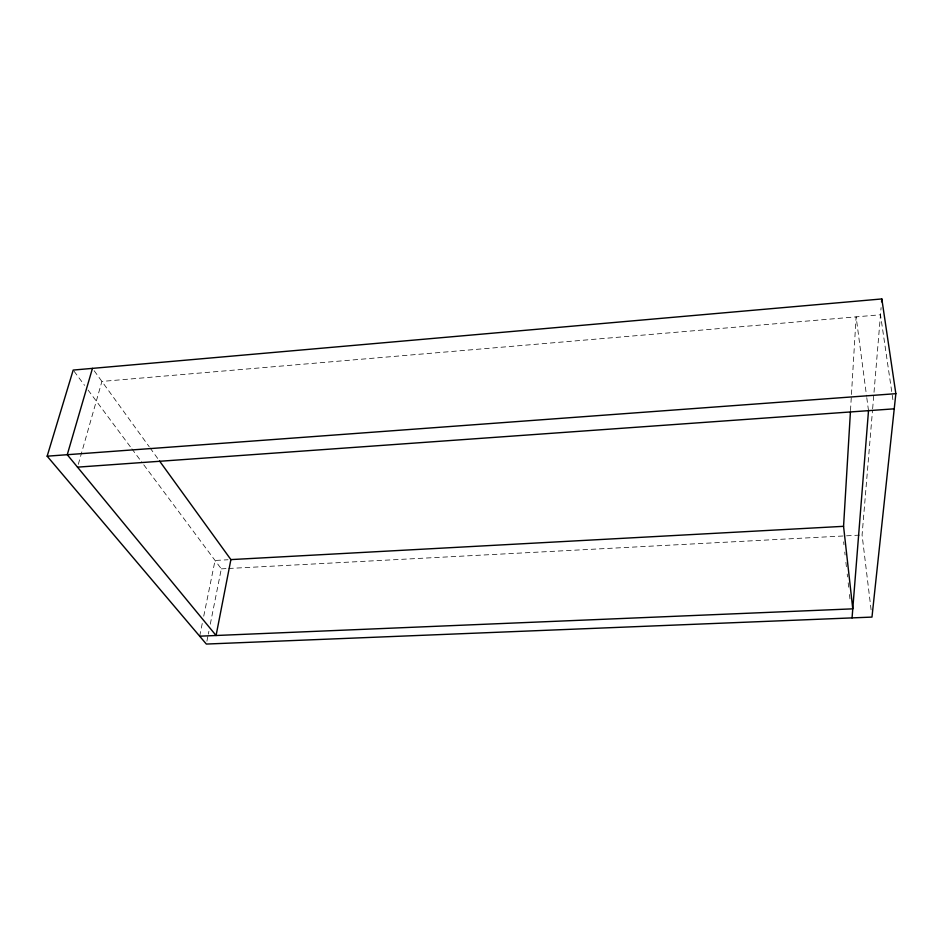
<?xml version="1.0" encoding="UTF-8"?>
<svg xmlns="http://www.w3.org/2000/svg" width="943" height="943" viewBox="0 0 943 943"><rect width="100%" height="100%" fill="white"/><g stroke="black" fill="none" stroke-linecap="round" stroke-linejoin="round"><path stroke-width="0.71" stroke-dasharray="4.71 3.54" d="M850.492 410.606L851.376 395.954M851.458 394.492L856.114 316.86L866.593 396.237M871.108 609.885L862.079 534.987L872.523 410.193M872.64 408.732L881.092 307.571M206.906 641.216L208.038 635.547M208.32 634.12L208.886 631.291M210.289 624.195L221.31 568.865L141.485 461.728M199.668 636.183L202.568 621.897M203.735 616.18L215.051 560.46L228.017 559.753M78.304 464.345L101.915 381.42L880.491 314.773L893.386 403.038M221.31 568.865L227.192 568.546M228.654 568.476L862.079 534.987M74.061 371.236L84.564 385.345M88.076 390.037L130.983 447.63M131.855 448.809L140.613 460.561M94.182 370.74L149.206 446.746M150.067 447.937L158.672 459.819M866.782 397.675L868.503 410.665M843.631 541.848L843.95 544.771M844.763 552.091L845.093 555.014M845.906 562.323L846.39 566.708M847.203 574.028L847.521 576.951M848.17 582.798L848.653 587.183M849.466 594.503L849.949 598.888"/><path stroke-width="1.41" d="M199.668 636.183L852.778 608.848L843.561 526.324L850.409 412.067M852.059 617.901L868.503 410.665M881.575 301.819L881.823 298.943L73.189 370.069L47.15 456.188L206.34 644.057L871.98 617.087L895.85 393.679L881.823 298.943M159.532 461.009L230.894 559.6L216.077 635.499L67.259 454.703L92.461 368.371M47.15 456.188L895.85 393.679M77.503 467.15L894.235 408.826M230.894 559.6L843.561 526.324"/></g></svg>
